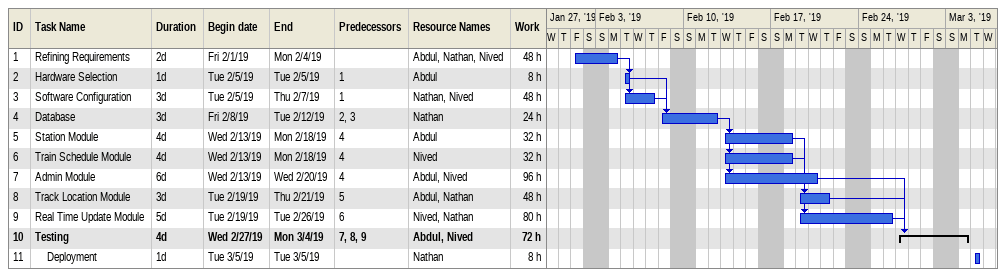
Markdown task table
| ID | Level | Task | Duration | Start | Finish | Predecessors | Resources | Work (h) |
|---|---|---|---|---|---|---|---|---|
| 1 | 1 | Refining Requirements | 2d | 2019-02-01 | 2019-02-04 |  | Abdul, Nathan, Nived | 48 |
| 2 | 1 | Hardware Selection | 1d | 2019-02-05 | 2019-02-05 | 1 | Abdul | 8 |
| 3 | 1 | Software Configuration | 3d | 2019-02-05 | 2019-02-07 | 1 | Nathan, Nived | 48 |
| 4 | 1 | Database | 3d | 2019-02-08 | 2019-02-12 | 2, 3 | Nathan | 24 |
| 5 | 1 | Station Module | 4d | 2019-02-13 | 2019-02-18 | 4 | Abdul | 32 |
| 6 | 1 | Train Schedule Module | 4d | 2019-02-13 | 2019-02-18 | 4 | Nived | 32 |
| 7 | 1 | Admin Module | 6d | 2019-02-13 | 2019-02-20 | 4 | Abdul, Nived | 96 |
| 8 | 1 | Track Location Module | 3d | 2019-02-19 | 2019-02-21 | 5 | Abdul, Nathan | 48 |
| 9 | 1 | Real Time Update Module | 5d | 2019-02-19 | 2019-02-26 | 6 | Nived, Nathan | 80 |
| 10 | 1 | **Testing** | 4d | 2019-02-27 | 2019-03-04 | 7, 8, 9 | Abdul, Nived | 72 |
| 11 | 2 | Deployment | 1d | 2019-03-05 | 2019-03-05 |  | Nathan | 8 |
